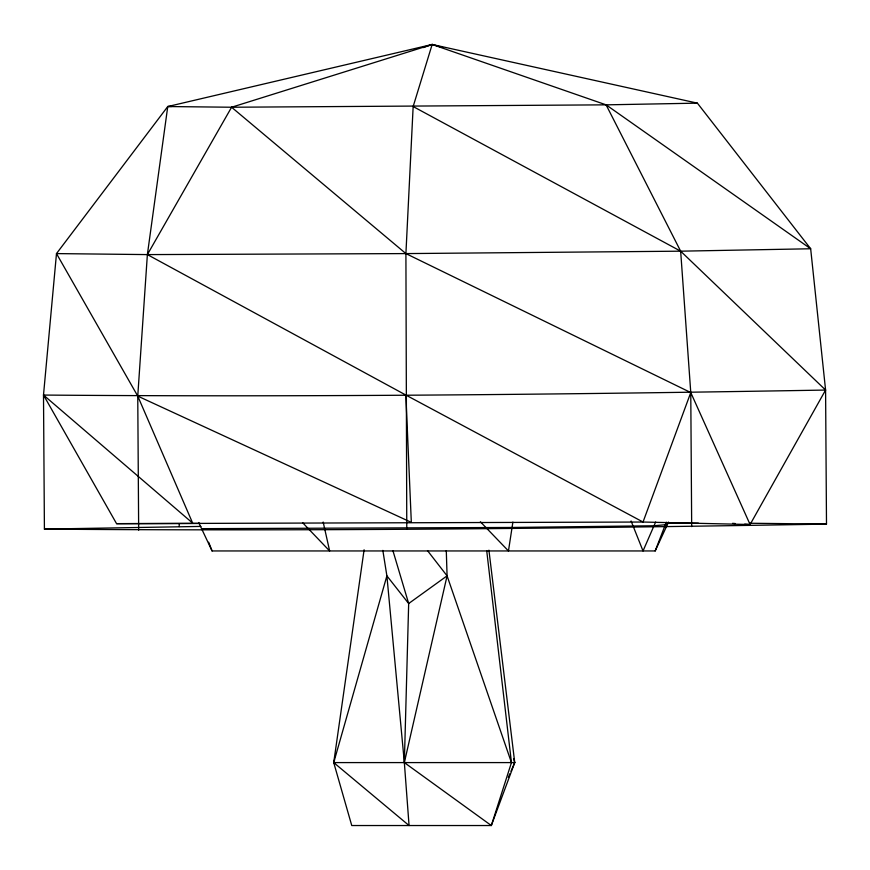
<?xml version="1.0" encoding="UTF-8"?>
<svg xmlns="http://www.w3.org/2000/svg" width="870" height="870" viewBox="0 0 870 870"><rect width="100%" height="100%" fill="white"/><g stroke="black" fill="none" stroke-linecap="round" stroke-linejoin="round"><path stroke-width="1.3" d="M406.779 529.112L405.909 253.594L413.152 106.542L432.162 44.468L697.392 103.149L810.666 248.766L825.586 390.054L826.5 524.099C565.848 528.601 305.109 531.2 44.413 529.112L43.5 395.056L56.485 253.594L167.758 106.542L432.162 44.468L442.558 47.458M364.106 549.775L333.721 762.588L409.063 825.532L404.343 762.588L408.672 603.541L392.99 550.895M138.667 530.145L137.754 396.1L147.378 254.595L167.758 106.542L171.781 106.466M512.887 522.087L508.461 550.949L480.381 521.772M488.918 550.177L514.736 762.588L491.322 825.532L404.343 762.588L447.082 575.853L446.288 550.645M334.537 759.999L333.721 762.588L351.752 825.532L491.322 825.532L511.451 762.588L486.711 550.721M167.758 106.542L231.583 107.238L432.162 44.468L606.096 104.846L680.655 251.18L690.769 392.555L643.028 522.033L116.558 523.653L43.5 395.056C304.185 397.155 564.924 394.556 825.586 390.054L750.092 524.523L643.028 522.033L405.855 395.056L147.378 254.595L56.485 253.594L137.754 396.1L192.64 523.087L43.5 395.056M198.697 522.533L212.073 550.949L655.186 550.949L666.311 522.217M508.297 777.389L509.907 773.691M510.984 771.222L514.736 762.588L513.561 758.705M655.643 522.033L643.028 550.949L631.076 520.978M655.186 550.949L668.519 522.109M231.583 107.238L147.378 254.595L405.909 253.594L680.655 251.18L810.666 248.766L606.096 104.846L231.583 107.238L405.909 253.594L690.769 392.555L750.092 524.523L744.687 524.164M427.496 550.623L447.082 575.853L408.672 603.541L386.889 575.853L382.833 550.405M423.19 47.6L432.162 44.468M667.377 524.567L654.022 525.763L512.06 527.459L201.579 528.666M606.096 104.846L697.392 103.149M44.413 529.112L200.937 526.415M667.257 523.316L698.393 523.196M116.558 523.653L199.98 523.425M514.736 762.588L333.721 762.588L386.889 575.853L404.343 762.588M749.755 523.251L826.5 524.099M732.54 523.338L735.237 523.522M137.754 396.1L411.325 522.381L405.855 395.056M413.152 106.542L680.655 251.18L825.586 390.054M302.684 522.783L329.632 550.949L323.172 522.043M208.68 542.217L212.073 550.949M447.082 575.853L511.451 762.588M690.769 392.555L691.683 526.6M179.209 523.892L179.231 526.6"/></g></svg>
